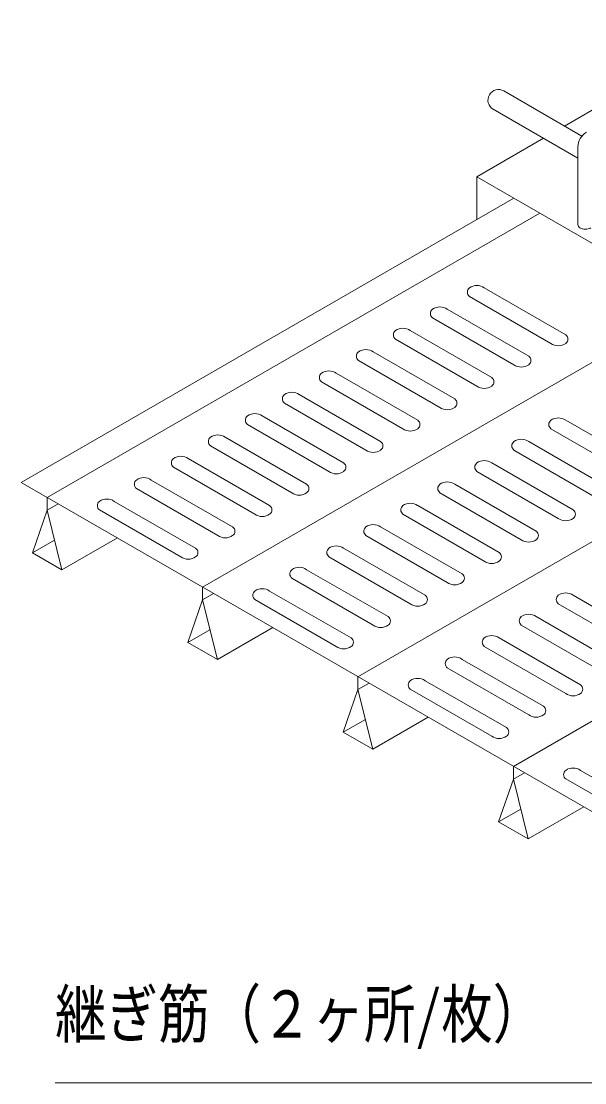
# Model space of a CAD drawing. Units: millimetres, scale not verified. Extents: x -282 to 282, y -197 to 197.
# Drawn here: x 192.6 to 212.38, y -11.11 to 26.19 of the extents above; entities that cross this region are included whole.
import ezdxf
from ezdxf.enums import TextEntityAlignment as Align

# ---------------------------------------------------------------- set-up
doc = ezdxf.new("R2010")
doc.units = ezdxf.units.MM
doc.header["$LTSCALE"] = 0.5
doc.layers.add('0-1_M2-1-0', color=7, linetype='Continuous', lineweight=18)
doc.styles.add('ＭＳ ゴシック', font='')
doc.styles.get('ＭＳ ゴシック').set_extended_font_data('MS Gothic')

msp = doc.modelspace()

# ---------------------------------------------------------------- linework, layer by layer
at = {"layer": '0-1_M2-1-0'}
for p, q in [((211.6717, 22.5037), (218.0495, 26.1859)), ((212.283, 22.1508), (209.539, 23.735)), ((212.1422, 21.3739), (209.1674, 23.0914)), ((208.5868, 20.7226), (210.9285, 22.0746)), ((212.1422, 19.0438), (212.1422, 21.7646)), ((209.8917, 19.9692), (192.5966, 9.984)), ((214.9764, 17.0335), (209.8917, 19.9692)), ((210.801, 19.4442), (193.506, 9.459)), ((211.7103, 15.1692), (208.8524, 16.8192)), ((211.1907, 14.8692), (208.3336, 16.5188)), ((216.2569, 16.2942), (198.9619, 6.309)), ((210.4113, 14.4192), (207.5534, 16.0692)), ((209.8917, 14.1192), (207.0345, 15.7688)), ((209.1122, 13.6692), (206.2543, 15.3192)), ((208.5926, 13.3692), (205.7355, 15.0188)), ((207.8132, 12.9192), (204.9553, 14.5692)), ((207.2936, 12.6192), (204.4365, 14.2688)), ((206.5142, 12.1692), (203.6563, 13.8192)), ((205.9945, 11.8692), (203.1374, 13.5188)), ((205.2151, 11.4192), (202.3572, 13.0692)), ((221.7129, 13.1442), (204.4179, 3.159)), ((204.6955, 11.1192), (201.8384, 12.7688)), ((203.9161, 10.6692), (201.0582, 12.3192)), ((203.3965, 10.3692), (200.5394, 12.0188)), ((214.5682, 10.5192), (211.7103, 12.1692)), ((202.617, 9.9192), (199.7592, 11.5692)), ((214.0486, 10.2192), (211.1915, 11.8688)), ((202.0974, 9.6192), (199.2403, 11.2688)), ((213.2691, 9.7692), (210.4113, 11.4192)), ((201.318, 9.1692), (198.4601, 10.8192)), ((212.7495, 9.4692), (209.8924, 11.1188)), ((200.7984, 8.8692), (197.9413, 10.5188)), ((211.9701, 9.0192), (209.1122, 10.6692)), ((200.019, 8.4192), (197.1611, 10.0692)), ((211.4505, 8.7192), (208.5934, 10.3688)), ((228.4707, -10.7279), (192.5966, 9.984)), ((199.4993, 8.1192), (196.6422, 9.7688)), ((210.6711, 8.2692), (207.8132, 9.9192)), ((227.1689, 9.9942), (209.8738, 0.009)), ((193.506, 9.009), (193.506, 9.459)), ((210.1515, 7.9692), (207.2944, 9.6188)), ((193.506, 9.009), (192.9863, 7.509)), ((193.506, 9.009), (193.8957, 9.234)), ((193.506, 9.009), (194.0256, 6.909)), ((198.2003, 7.3692), (195.3432, 9.0188)), ((198.7199, 7.6692), (195.862, 9.3192)), ((209.372, 7.5192), (206.5142, 9.1692)), ((208.8524, 7.2192), (205.9953, 8.8688)), ((208.073, 6.7692), (205.2151, 8.4192)), ((192.9863, 7.509), (193.7658, 7.959)), ((194.0256, 6.909), (195.9741, 8.034)), ((207.5534, 6.4692), (204.6963, 8.1188)), ((192.9863, 7.509), (194.0256, 6.909)), ((206.774, 6.0192), (203.9161, 7.6692)), ((206.2543, 5.7192), (203.3972, 7.3688)), ((205.4749, 5.2692), (202.617, 6.9192)), ((204.9553, 4.9692), (202.0982, 6.6188)), ((198.9619, 5.859), (198.9619, 6.309)), ((198.9619, 5.859), (199.3516, 6.084)), ((204.1759, 4.5192), (201.318, 6.1692)), ((214.828, 4.3692), (211.9701, 6.0192)), ((198.9619, 5.859), (198.4423, 4.359)), ((198.9619, 5.859), (199.4815, 3.759)), ((203.6563, 4.2192), (200.7992, 5.8688)), ((214.3084, 4.0692), (211.4513, 5.7188)), ((213.529, 3.6192), (210.6711, 5.2692)), ((199.4815, 3.759), (201.4301, 4.884)), ((213.0093, 3.3192), (210.1522, 4.9688)), ((198.4423, 4.359), (199.2217, 4.809)), ((212.2299, 2.8692), (209.372, 4.5192)), ((198.4423, 4.359), (199.4815, 3.759)), ((211.7103, 2.5692), (208.8532, 4.2188)), ((210.9309, 2.1192), (208.073, 3.7692)), ((210.4113, 1.8192), (207.5542, 3.4688)), ((204.4179, 2.709), (204.4179, 3.159)), ((209.6318, 1.3692), (206.774, 3.0192)), ((204.4179, 2.709), (203.8983, 1.209)), ((204.4179, 2.709), (204.8076, 2.934)), ((204.4179, 2.709), (204.9375, 0.609)), ((209.1122, 1.0692), (206.2551, 2.7188)), ((203.8983, 1.209), (204.6777, 1.659)), ((204.9375, 0.609), (206.8861, 1.734)), ((203.8983, 1.209), (204.9375, 0.609)), ((209.8738, -0.441), (209.8738, 0.009)), ((209.8738, -0.441), (210.2636, -0.216)), ((215.0878, -1.7808), (212.2299, -0.1308)), ((209.8738, -0.441), (209.3542, -1.941)), ((209.8738, -0.441), (210.3935, -2.541)), ((214.5682, -2.0808), (211.7111, -0.4312)), ((209.3542, -1.941), (210.1337, -1.491)), ((210.3935, -2.541), (212.342, -1.416)), ((209.3542, -1.941), (210.3935, -2.541))]:
    msp.add_line(p, q, dxfattribs=at)
for points in [[(209.8917, 19.9692), (208.5868, 20.7226), (208.5868, 19.2159)], [(222.6986, 11.8392), (216.1728, -11.1061), (193.7825, -11.1061)]]:
    msp.add_lwpolyline(points, dxfattribs=at)
for centre, radius, start, end in [((209.3532, 23.4132), 0.3716, 60, 240), ((212.7422, 21.7646), 0.6, 120.03726, 180), ((212.2702, 19.0438), 0.1281, 180, 241.53652), ((212.4042, 19.245), 0.3695, 238.14438, 301.85562), ((208.4548, 16.6693), 0.1933, 129.1342, 231.16176), ((208.5926, 16.4506), 0.451, 54.82765, 125.17235), ((207.1557, 15.9193), 0.1933, 129.1342, 231.16176), ((207.2936, 15.7006), 0.451, 54.82765, 125.17235), ((205.8567, 15.1693), 0.1933, 129.1342, 231.16176), ((205.9945, 14.9506), 0.451, 54.82765, 125.17235), ((211.6133, 15.0192), 0.1786, 302.88273, 57.11727), ((204.5577, 14.4193), 0.1933, 129.1342, 231.16176), ((204.6955, 14.2006), 0.451, 54.82765, 125.17235), ((211.4505, 15.2355), 0.4491, 234.65155, 305.34845), ((210.3143, 14.2692), 0.1786, 302.88273, 57.11727), ((203.2586, 13.6693), 0.1933, 129.1342, 231.16176), ((203.3965, 13.4506), 0.451, 54.82765, 125.17235), ((210.1515, 14.4855), 0.4491, 234.65155, 305.34845), ((209.0153, 13.5192), 0.1786, 302.88273, 57.11727), ((201.9596, 12.9193), 0.1933, 129.1342, 231.16176), ((202.0974, 12.7006), 0.451, 54.82765, 125.17235), ((208.8524, 13.7355), 0.4491, 234.65155, 305.34845), ((207.7162, 12.7692), 0.1786, 302.88273, 57.11727), ((200.6606, 12.1693), 0.1933, 129.1342, 231.16176), ((200.7984, 11.9506), 0.451, 54.82765, 125.17235), ((207.5534, 12.9855), 0.4491, 234.65155, 305.34845), ((206.4172, 12.0192), 0.1786, 302.88273, 57.11727), ((211.3127, 12.0193), 0.1933, 129.1342, 231.16176), ((211.4505, 11.8006), 0.451, 54.82765, 125.17235), ((199.3615, 11.4193), 0.1933, 129.1342, 231.16176), ((199.4993, 11.2006), 0.451, 54.82765, 125.17235), ((206.2543, 12.2355), 0.4491, 234.65155, 305.34845), ((205.1181, 11.2692), 0.1786, 302.88273, 57.11727), ((210.0136, 11.2693), 0.1933, 129.1342, 231.16176), ((210.1515, 11.0506), 0.451, 54.82765, 125.17235), ((198.0625, 10.6693), 0.1933, 129.1342, 231.16176), ((198.2003, 10.4506), 0.451, 54.82765, 125.17235), ((204.9553, 11.4855), 0.4491, 234.65155, 305.34845), ((203.8191, 10.5192), 0.1786, 302.88273, 57.11727), ((208.7146, 10.5193), 0.1933, 129.1342, 231.16176), ((208.8524, 10.3006), 0.451, 54.82765, 125.17235), ((196.7634, 9.9193), 0.1933, 129.1342, 231.16176), ((196.9013, 9.7006), 0.451, 54.82765, 125.17235), ((203.6563, 10.7355), 0.4491, 234.65155, 305.34845), ((202.5201, 9.7692), 0.1786, 302.88273, 57.11727), ((207.4156, 9.7693), 0.1933, 129.1342, 231.16176), ((207.5534, 9.5506), 0.451, 54.82765, 125.17235), ((195.6022, 8.9506), 0.451, 54.82765, 125.17235), ((202.3572, 9.9855), 0.4491, 234.65155, 305.34845), ((195.4644, 9.1693), 0.1933, 129.1342, 231.16176), ((201.221, 9.0192), 0.1786, 302.88273, 57.11727), ((206.1165, 9.0193), 0.1933, 129.1342, 231.16176), ((206.2543, 8.8006), 0.451, 54.82765, 125.17235), ((211.8731, 8.8692), 0.1786, 302.88273, 57.11727), ((201.0582, 9.2355), 0.4491, 234.65155, 305.34845), ((211.7103, 9.0855), 0.4491, 234.65155, 305.34845), ((199.922, 8.2692), 0.1786, 302.88273, 57.11727), ((204.8175, 8.2693), 0.1933, 129.1342, 231.16176), ((204.9553, 8.0506), 0.451, 54.82765, 125.17235), ((210.5741, 8.1192), 0.1786, 302.88273, 57.11727), ((199.7592, 8.4855), 0.4491, 234.65155, 305.34845), ((210.4113, 8.3355), 0.4491, 234.65155, 305.34845), ((198.6229, 7.5192), 0.1786, 302.88273, 57.11727), ((203.5184, 7.5193), 0.1933, 129.1342, 231.16176), ((203.6563, 7.3006), 0.451, 54.82765, 125.17235), ((209.2751, 7.3692), 0.1786, 302.88273, 57.11727), ((198.4601, 7.7355), 0.4491, 234.65155, 305.34845), ((209.1122, 7.5855), 0.4491, 234.65155, 305.34845), ((202.2194, 6.7693), 0.1933, 129.1342, 231.16176), ((202.3572, 6.5506), 0.451, 54.82765, 125.17235), ((207.976, 6.6192), 0.1786, 302.88273, 57.11727), ((207.8132, 6.8355), 0.4491, 234.65155, 305.34845), ((200.9204, 6.0193), 0.1933, 129.1342, 231.16176), ((201.0582, 5.8006), 0.451, 54.82765, 125.17235), ((206.677, 5.8692), 0.1786, 302.88273, 57.11727), ((211.5725, 5.8693), 0.1933, 129.1342, 231.16176), ((211.7103, 5.6506), 0.451, 54.82765, 125.17235), ((206.5142, 6.0855), 0.4491, 234.65155, 305.34845), ((205.3779, 5.1192), 0.1786, 302.88273, 57.11727), ((210.2734, 5.1193), 0.1933, 129.1342, 231.16176), ((210.4113, 4.9006), 0.451, 54.82765, 125.17235), ((205.2151, 5.3355), 0.4491, 234.65155, 305.34845), ((204.0789, 4.3692), 0.1786, 302.88273, 57.11727), ((208.9744, 4.3693), 0.1933, 129.1342, 231.16176), ((209.1122, 4.1506), 0.451, 54.82765, 125.17235), ((203.9161, 4.5855), 0.4491, 234.65155, 305.34845), ((207.6754, 3.6193), 0.1933, 129.1342, 231.16176), ((207.8132, 3.4006), 0.451, 54.82765, 125.17235), ((206.3763, 2.8693), 0.1933, 129.1342, 231.16176), ((206.5142, 2.6506), 0.451, 54.82765, 125.17235), ((212.1329, 2.7192), 0.1786, 302.88273, 57.11727), ((211.9701, 2.9355), 0.4491, 234.65155, 305.34845), ((210.8339, 1.9692), 0.1786, 302.88273, 57.11727), ((210.6711, 2.1855), 0.4491, 234.65155, 305.34845), ((209.5349, 1.2192), 0.1786, 302.88273, 57.11727), ((209.372, 1.4355), 0.4491, 234.65155, 305.34845), ((211.8323, -0.2807), 0.1933, 129.1342, 231.16176), ((211.9701, -0.4994), 0.451, 54.82765, 125.17235)]:
    msp.add_arc(centre, radius, start, end, dxfattribs=at)

# ---------------------------------------------------------------- texts
at = {"layer": '0-1_M2-1-0', "style": 'ＭＳ ゴシック', "width": 0.8}
msp.add_text('継ぎ筋（２ヶ所/枚）', height=1.657, dxfattribs=at).set_placement((193.7825, -10.0176), align=Align.BOTTOM_LEFT)

doc.saveas('drawing.dxf')
